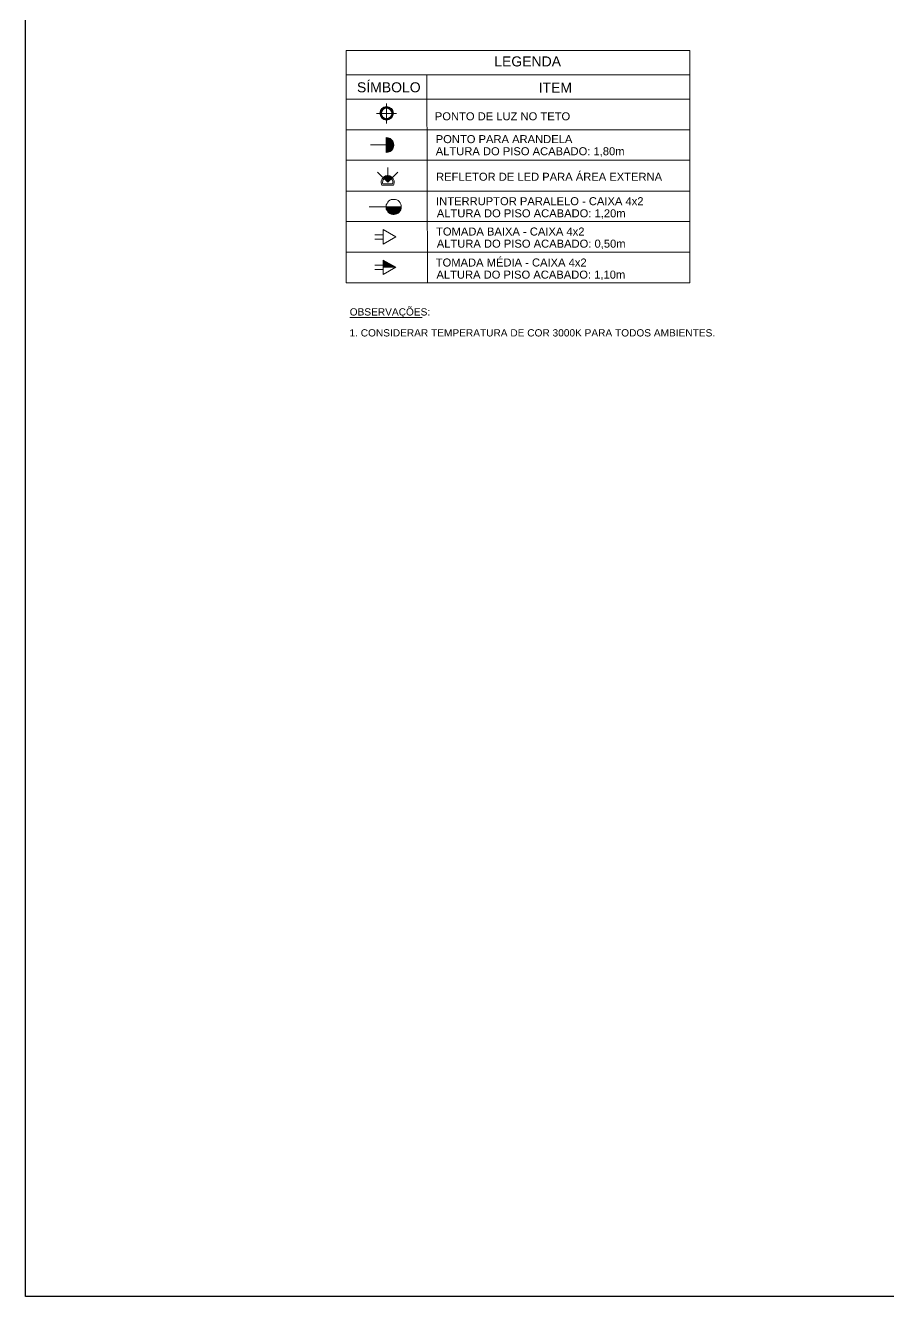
# Model space of a CAD drawing. Header units: millimetres. Extents: x 2543 to 3089, y 1295 to 1485.
# Drawn here: x 2834.2 to 2893.9, y 1311.9 to 1399.8 of the extents above; entities that cross this region are included whole.
import ezdxf

# ---------------------------------------------------------------- set-up
doc = ezdxf.new("R2010")
doc.units = ezdxf.units.MM
doc.layers.add('ARQ. Linha Grossa', color=5, linetype='Continuous', lineweight=40)
for name, color, linetype in [('PDF_IM - 02', 7, 'Continuous'), ('PDF_IM - COTAS LUMINOTÉCNICO', 7, 'Continuous'), ('PDF_Text', 7, 'Continuous')]:
    doc.layers.add(name, color=color, linetype=linetype)
doc.layers.add('PDF_IM- LUMINOTÉCNICO', color=7, linetype='Continuous', true_color=0xa500a5)
doc.styles.add('PDF Arial', font='arial.ttf')

# ---------------------------------------------------------------- blocks, each defined once
blk = doc.blocks.new('tomada baixa')
at = {"layer": 'PDF_IM- LUMINOTÉCNICO', "lineweight": 18}
for p, q in [((0.602, 0.302), (0.023, 0.302)), ((0.602, 0), (0.023, 0))]:
    blk.add_line(p, q, dxfattribs=at)
blk.add_lwpolyline([(1.48, 0.151), (0.602, 0.657), (0.602, -0.356)], close=True, dxfattribs=at)
blk = doc.blocks.new('tomada media')
at = {"layer": 'PDF_IM- LUMINOTÉCNICO', "lineweight": 18}
h = blk.add_hatch(color=256, dxfattribs=at)
h.dxf.hatch_style = 1
h.paths.add_polyline_path([(0.579, 0.657), (0.579, 0.151), (1.457, 0.151)])
for p, q in [((0.579, 0.302), (0, 0.302)), ((0.579, 0), (0, 0)), ((1.457, 0.151), (0.579, 0.151))]:
    blk.add_line(p, q, dxfattribs=at)
blk.add_lwpolyline([(1.457, 0.151), (0.579, 0.657), (0.579, -0.356)], close=True, dxfattribs=at)

msp = doc.modelspace()

# ---------------------------------------------------------------- hatches: boundary and pattern name
at = {"layer": 'PDF_IM- LUMINOTÉCNICO', "transparency": 33554559}
h = msp.add_hatch(color=256, dxfattribs=at)
h.paths.add_polyline_path([(2859.465, 1393.344), (2859.482, 1393.377), (2859.498, 1393.377), (2859.498, 1393.393), (2859.515, 1393.393), (2859.596, 1393.475), (2859.596, 1393.491), (2859.613, 1393.507), (2859.613, 1393.524), (2859.629, 1393.54), (2859.645, 1393.573), (2859.645, 1393.606), (2859.662, 1393.606), (2859.662, 1393.687), (2859.678, 1393.704), (2859.678, 1393.769), (2859.662, 1393.802), (2859.662, 1393.867), (2859.645, 1393.884), (2859.645, 1393.916), (2859.629, 1393.933), (2859.613, 1393.966), (2859.613, 1393.982), (2859.58, 1394.015), (2859.58, 1394.031), (2859.547, 1394.064), (2859.531, 1394.064), (2859.531, 1394.08), (2859.515, 1394.096), (2859.498, 1394.096), (2859.498, 1394.113), (2859.482, 1394.113), (2859.465, 1394.129), (2859.335, 1394.195), (2859.302, 1394.195), (2859.269, 1394.211), (2859.138, 1394.211), (2859.106, 1394.195), (2859.073, 1394.195), (2858.975, 1394.146), (2858.958, 1394.129), (2858.926, 1394.113), (2858.909, 1394.113), (2858.909, 1394.096), (2858.893, 1394.096), (2858.893, 1394.08), (2858.876, 1394.08), (2858.876, 1394.064), (2858.86, 1394.064), (2858.86, 1394.047), (2858.844, 1394.047), (2858.827, 1394.031), (2858.827, 1393.998), (2858.811, 1393.998), (2858.811, 1393.982), (2858.795, 1393.966), (2858.778, 1393.933), (2858.778, 1393.916), (2858.762, 1393.9), (2858.762, 1393.851), (2858.746, 1393.835), (2858.746, 1393.638), (2858.762, 1393.622), (2858.762, 1393.573), (2858.778, 1393.573), (2858.778, 1393.54), (2858.811, 1393.507), (2858.811, 1393.491), (2858.827, 1393.475), (2858.827, 1393.458), (2858.844, 1393.442), (2858.86, 1393.442), (2858.86, 1393.426), (2858.876, 1393.409), (2858.893, 1393.409), (2858.893, 1393.393), (2858.909, 1393.393), (2858.909, 1393.377), (2858.926, 1393.377), (2858.975, 1393.328), (2859.007, 1393.311), (2859.04, 1393.311), (2859.106, 1393.278), (2859.302, 1393.278), (2859.367, 1393.311), (2859.4, 1393.311)])
h.paths.add_polyline_path([(2859.155, 1393.377), (2859.138, 1393.393), (2859.106, 1393.393), (2859.073, 1393.409), (2859.056, 1393.409), (2859.024, 1393.426), (2859.007, 1393.442), (2858.991, 1393.442), (2858.926, 1393.507), (2858.926, 1393.524), (2858.909, 1393.524), (2858.893, 1393.54), (2858.876, 1393.573), (2858.876, 1393.606), (2858.86, 1393.606), (2858.86, 1393.655), (2858.844, 1393.671), (2858.844, 1393.802), (2858.86, 1393.835), (2858.86, 1393.867), (2858.876, 1393.884), (2858.876, 1393.916), (2858.893, 1393.933), (2858.909, 1393.966), (2858.926, 1393.966), (2858.926, 1393.982), (2858.942, 1393.998), (2858.958, 1393.998), (2858.975, 1394.015), (2858.975, 1394.031), (2858.991, 1394.047), (2859.007, 1394.047), (2859.024, 1394.064), (2859.056, 1394.064), (2859.056, 1394.08), (2859.073, 1394.08), (2859.106, 1394.096), (2859.155, 1394.096), (2859.187, 1394.113), (2859.22, 1394.113), (2859.253, 1394.096), (2859.302, 1394.096), (2859.335, 1394.08), (2859.367, 1394.08), (2859.367, 1394.064), (2859.384, 1394.064), (2859.4, 1394.047), (2859.416, 1394.047), (2859.433, 1394.031), (2859.433, 1394.015), (2859.465, 1393.998), (2859.498, 1393.966), (2859.515, 1393.933), (2859.531, 1393.916), (2859.531, 1393.9), (2859.547, 1393.884), (2859.547, 1393.851), (2859.564, 1393.835), (2859.564, 1393.638), (2859.547, 1393.622), (2859.547, 1393.606), (2859.515, 1393.54), (2859.465, 1393.491), (2859.465, 1393.475), (2859.433, 1393.458), (2859.416, 1393.442), (2859.4, 1393.442), (2859.367, 1393.409), (2859.335, 1393.409), (2859.302, 1393.393), (2859.285, 1393.393), (2859.253, 1393.377)], flags=0)
for points in [[(2859.298, 1392.066), (2859.184, 1392.066), (2859.184, 1391.036), (2859.266, 1391.036), (2859.298, 1391.052), (2859.331, 1391.052), (2859.495, 1391.134), (2859.544, 1391.183), (2859.576, 1391.199), (2859.593, 1391.232), (2859.609, 1391.248), (2859.625, 1391.281), (2859.658, 1391.314), (2859.658, 1391.346), (2859.691, 1391.412), (2859.691, 1391.445), (2859.707, 1391.477), (2859.707, 1391.625), (2859.691, 1391.657), (2859.691, 1391.69), (2859.658, 1391.755), (2859.658, 1391.788), (2859.625, 1391.821), (2859.593, 1391.886), (2859.544, 1391.935), (2859.511, 1391.952), (2859.495, 1391.985), (2859.364, 1392.05), (2859.331, 1392.05)], [(2859.315, 1389.434), (2859.249, 1389.434), (2859.216, 1389.417), (2859.167, 1389.417), (2859.135, 1389.401), (2859.102, 1389.401), (2859.086, 1389.385), (2859.02, 1389.352), (2858.987, 1389.319), (2858.955, 1389.303), (2859.282, 1388.976), (2859.593, 1389.303), (2859.56, 1389.336), (2859.527, 1389.352), (2859.511, 1389.368), (2859.446, 1389.401), (2859.429, 1389.401), (2859.396, 1389.417), (2859.331, 1389.417)], [(2860.215, 1387.268), (2859.168, 1387.268), (2859.168, 1387.186), (2859.185, 1387.153), (2859.185, 1387.121), (2859.201, 1387.072), (2859.234, 1387.006), (2859.266, 1386.973), (2859.283, 1386.941), (2859.364, 1386.859), (2859.397, 1386.843), (2859.43, 1386.81), (2859.495, 1386.777), (2859.544, 1386.761), (2859.577, 1386.761), (2859.61, 1386.744), (2859.773, 1386.744), (2859.806, 1386.761), (2859.855, 1386.761), (2859.953, 1386.81), (2859.986, 1386.843), (2860.019, 1386.859), (2860.052, 1386.892), (2860.084, 1386.908), (2860.101, 1386.941), (2860.133, 1386.973), (2860.182, 1387.072), (2860.199, 1387.121), (2860.215, 1387.153)]]:
    msp.add_hatch(color=256, dxfattribs=at).paths.add_polyline_path(points)

# ---------------------------------------------------------------- linework, layer by layer
msp.add_lwpolyline([(2834.218, 1485.329), (3088.754, 1485.329), (3088.754, 1311.908), (2834.218, 1311.908)], close=True)
at = {"layer": 'PDF_IM - 02', "lineweight": 20}
msp.add_lwpolyline([(2856.419, 1398.088), (2880.174, 1398.088)], dxfattribs=at)
at = {"layer": 'PDF_IM - COTAS LUMINOTÉCNICO', "lineweight": 5}
for points in [[(2880.174, 1382.023), (2856.419, 1382.023), (2856.419, 1398.088), (2880.174, 1398.088), (2880.174, 1382.023)], [(2856.419, 1396.403), (2880.174, 1396.403)], [(2861.998, 1396.403), (2862.027, 1382.023)], [(2856.419, 1394.718), (2880.174, 1394.718)], [(2856.419, 1392.608), (2880.174, 1392.608)], [(2856.419, 1390.497), (2880.174, 1390.497)], [(2856.419, 1388.37), (2880.174, 1388.37)], [(2856.419, 1386.26), (2880.174, 1386.26)], [(2856.419, 1384.15), (2880.174, 1384.15)], [(2856.653, 1379.62), (2861.66, 1379.62)]]:
    msp.add_lwpolyline(points, dxfattribs=at)
at = {"layer": 'PDF_IM- LUMINOTÉCNICO', "lineweight": 18}
for points in [[(2859.204, 1393.049), (2859.204, 1394.424)], [(2859.891, 1393.737), (2858.517, 1393.737)], [(2859.184, 1391.559), (2858.088, 1391.559)], [(2859.282, 1389.434), (2859.282, 1390.006)], [(2859.985, 1389.679), (2859.282, 1388.976), (2858.578, 1389.679)], [(2859.037, 1389.221), (2858.987, 1389.172), (2858.955, 1389.123), (2858.938, 1389.058), (2858.922, 1388.992), (2858.922, 1388.927), (2858.938, 1388.861), (2859.609, 1388.861), (2859.625, 1388.927), (2859.625, 1388.992), (2859.625, 1389.058), (2859.609, 1389.123), (2859.576, 1389.172), (2859.527, 1389.221)], [(2857.99, 1387.268), (2860.215, 1387.268), (2860.215, 1387.366), (2860.182, 1387.464), (2860.133, 1387.562), (2860.084, 1387.644), (2860.003, 1387.71), (2859.921, 1387.759), (2859.823, 1387.791), (2859.724, 1387.791), (2859.626, 1387.791), (2859.528, 1387.775), (2859.43, 1387.726), (2859.348, 1387.677), (2859.283, 1387.595), (2859.234, 1387.513), (2859.185, 1387.415), (2859.168, 1387.317), (2859.168, 1387.219), (2859.185, 1387.121), (2859.234, 1387.023), (2859.283, 1386.941), (2859.348, 1386.875), (2859.43, 1386.81), (2859.528, 1386.777), (2859.626, 1386.744), (2859.724, 1386.744), (2859.823, 1386.761), (2859.921, 1386.793), (2860.003, 1386.843), (2860.084, 1386.908), (2860.133, 1386.99), (2860.182, 1387.072), (2860.215, 1387.17), (2860.215, 1387.268)]]:
    msp.add_lwpolyline(points, dxfattribs=at)
at = {"layer": 'PDF_IM- LUMINOTÉCNICO', "lineweight": 0}
for points in [[(2858.876, 1393.573), (2858.762, 1393.573), (2858.876, 1393.573)], [(2859.446, 1394.096), (2859.2, 1394.096), (2859.446, 1394.096)], [(2859.478, 1394.08), (2859.282, 1394.08), (2859.478, 1394.08)], [(2859.511, 1394.047), (2859.347, 1394.047), (2859.511, 1394.047)], [(2859.498, 1393.377), (2859.253, 1393.377), (2859.498, 1393.377)], [(2859.531, 1393.409), (2859.367, 1393.409), (2859.531, 1393.409)], [(2859.564, 1393.442), (2859.416, 1393.442), (2859.564, 1393.442)], [(2859.576, 1389.319), (2858.987, 1389.319), (2859.576, 1389.319)], [(2859.56, 1389.336), (2859.004, 1389.336), (2859.56, 1389.336)], [(2859.527, 1389.352), (2859.02, 1389.352), (2859.527, 1389.352)], [(2859.511, 1389.368), (2859.053, 1389.368), (2859.511, 1389.368)], [(2859.478, 1389.385), (2859.086, 1389.385), (2859.478, 1389.385)], [(2859.446, 1389.401), (2859.102, 1389.401), (2859.446, 1389.401)], [(2859.429, 1389.401), (2859.135, 1389.401), (2859.429, 1389.401)], [(2859.396, 1389.417), (2859.167, 1389.417), (2859.396, 1389.417)], [(2859.364, 1389.417), (2859.184, 1389.417), (2859.364, 1389.417)], [(2859.331, 1389.417), (2859.216, 1389.417), (2859.331, 1389.417)], [(2859.315, 1389.434), (2859.249, 1389.434), (2859.315, 1389.434)]]:
    msp.add_lwpolyline(points, dxfattribs=at)
at = {"layer": 'PDF_IM- LUMINOTÉCNICO', "lineweight": 18}
for points in [[(2859.184, 1391.036), (2859.184, 1392.066, -1.019027)], [(2858.873, 1388.779), (2859.691, 1388.779, 1.602878)]]:
    msp.add_lwpolyline(points, format="xyb", close=True, dxfattribs=at)
for centre, radius in [((2859.207, 1393.745), 0.471), ((2859.203, 1393.734), 0.361)]:
    msp.add_circle(centre, radius, dxfattribs=at)

# ---------------------------------------------------------------- block references
at = {"layer": 'ARQ. Linha Grossa'}
for name, p in [('tomada baixa', (2858.374, 1385.048)), ('tomada media', (2858.397, 1382.941))]:
    msp.add_blockref(name, p, dxfattribs=at)

# ---------------------------------------------------------------- texts
at = {"layer": 'PDF_Text', "attachment_point": 7, "style": 'PDF Arial'}
for s, insert, char_height in [('LEGENDA', (2866.653, 1396.977), 0.6919), ('SÍMBOLO', (2857.156, 1395.188), 0.6919), ('ITEM', (2869.724, 1395.173), 0.6919), ('PONTO DE LUZ NO TETO ', (2862.542, 1393.253), 0.55352), ('PONTO PARA ARANDELA ', (2862.604, 1391.674), 0.55352), ('ALTURA DO PISO ACABADO: 1,80m', (2862.606, 1390.741), 0.55352), ('REFLETOR DE LED PARA ÁREA EXTERNA', (2862.626, 1389.073), 0.55352), ('INTERRUPTOR PARALELO - CAIXA 4x2', (2862.629, 1387.381), 0.55352), ('ALTURA DO PISO ACABADO: 1,20m', (2862.678, 1386.449), 0.55352), ('TOMADA BAIXA - CAIXA 4x2', (2862.627, 1385.283), 0.55352), ('ALTURA DO PISO ACABADO: 0,50m', (2862.676, 1384.35), 0.55352), ('TOMADA MÉDIA - CAIXA 4x2', (2862.605, 1383.14), 0.55352), ('ALTURA DO PISO ACABADO: 1,10m', (2862.654, 1382.208), 0.55352), ('OBSERVAÇÕES:', (2856.653, 1379.605), 0.50142), ('1. CONSIDERAR TEMPERATURA DE COR 3000K PARA TODOS AMBIENTES.', (2856.637, 1378.303), 0.50142)]:
    msp.add_mtext(s, dxfattribs=dict(at, insert=insert, char_height=char_height))

doc.saveas('drawing.dxf')
